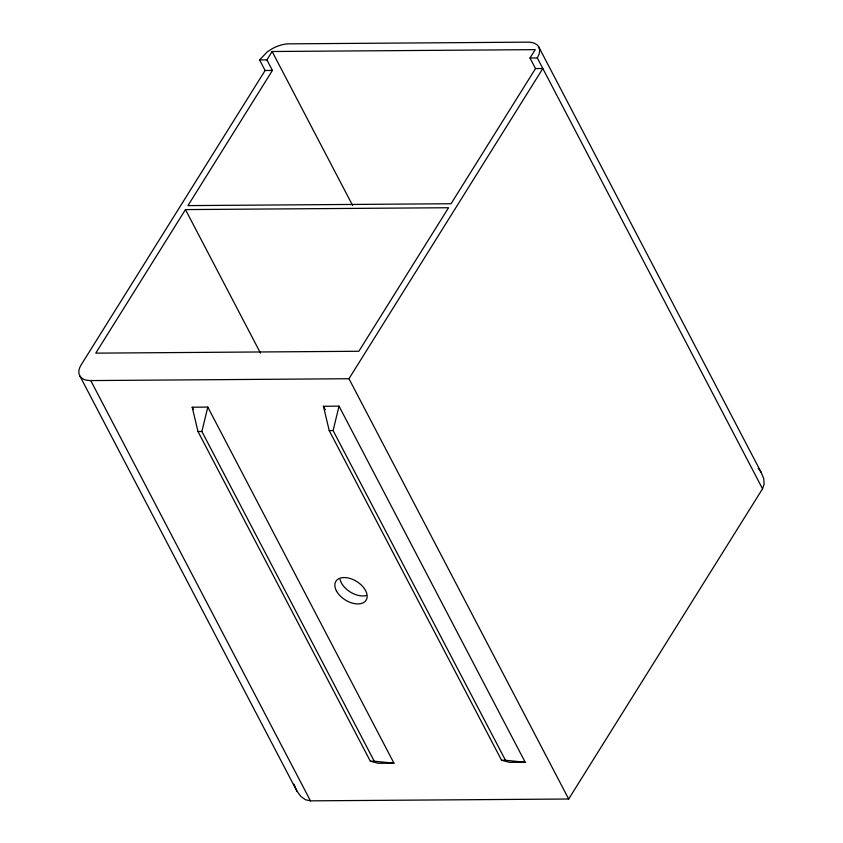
<?xml version="1.0" encoding="UTF-8"?>
<svg xmlns="http://www.w3.org/2000/svg" width="843" height="843" viewBox="0 0 843 843"><rect width="100%" height="100%" fill="white"/><g stroke="black" fill="none" stroke-linecap="round" stroke-linejoin="round"><path stroke-width="1.26" d="M393.966 763.189L374.25 761.208L201.877 431.49L207.799 407.095L192.215 407.211L197.979 431.521L370.351 761.24L378.381 763.305L393.966 763.189L207.799 407.095M525.2 762.262L505.473 760.27L333.101 430.562L339.034 406.157L323.438 406.273L329.213 430.583L501.585 760.302L509.604 762.367L525.2 762.262L339.034 406.157M762.536 488.792L764.137 484.072L763.684 478.476L761.187 472.407L538.645 46.723A23.741 13.035 -27.6 0 0 527.781 42.15L289.054 43.847A23.741 13.035 -27.6 0 0 272.352 48.62L267.189 51.939L259.591 59.937L265.113 70.485L81.234 364.756A23.741 13.035 -27.6 0 0 90.749 380.572L310.466 800.85L568.688 799.016L762.536 488.792L537.307 57.956L539.225 53.836L539.678 50L538.645 46.723M266.904 59.885L272.141 51.507L535.231 49.642L529.994 58.009L535.516 68.568L451.047 203.743L187.957 205.608L272.415 70.433L266.904 59.885L259.591 59.937M185.46 209.591L95.765 353.143L358.855 351.268L448.56 207.726L185.46 209.591L260.466 353.069M90.749 380.572L348.97 378.728L542.818 68.515L535.516 68.568M529.994 58.009L537.307 57.956M265.113 70.485L272.415 70.433M197.979 431.521L201.877 431.49M329.213 430.583L333.101 430.562M370.351 761.24L374.25 761.208M501.585 760.302L505.473 760.27M310.466 800.85L305.451 799.744L300.835 796.424L296.915 791.124L79.895 375.999M758.279 468.308L761.187 472.407M272.141 51.507L352.637 205.502M348.97 378.728L568.688 799.016M323.438 406.273L325.272 409.761M192.215 407.211L193.426 409.529M293.975 784.201L296.915 791.124M366.431 595.485A17.808 10.864 32 0 1 340.087 579.457M336.389 590.848A17.808 10.864 32 0 0 364.281 602.113A17.808 10.864 32 0 0 352.342 579.267A17.808 10.864 32 0 0 336.389 590.848"/></g></svg>
